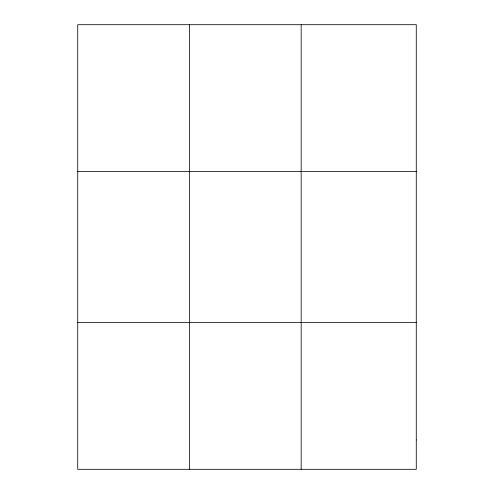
<?xml version="1.0" encoding="UTF-8"?>
<svg xmlns="http://www.w3.org/2000/svg" width="494" height="494" viewBox="0 0 494 494"><rect width="100%" height="100%" fill="white"/><g stroke="black" fill="none" stroke-linecap="round" stroke-linejoin="round"><path stroke-width="0.74" d="M189.449 469.3L189.449 24.7M301.167 469.3L301.167 24.7M77.725 171.418L416.275 171.418M77.725 322.582L416.275 322.582M416.275 439.956L416.275 469.3L77.725 469.3L77.725 24.7L416.275 24.7L416.275 439.956"/></g></svg>
